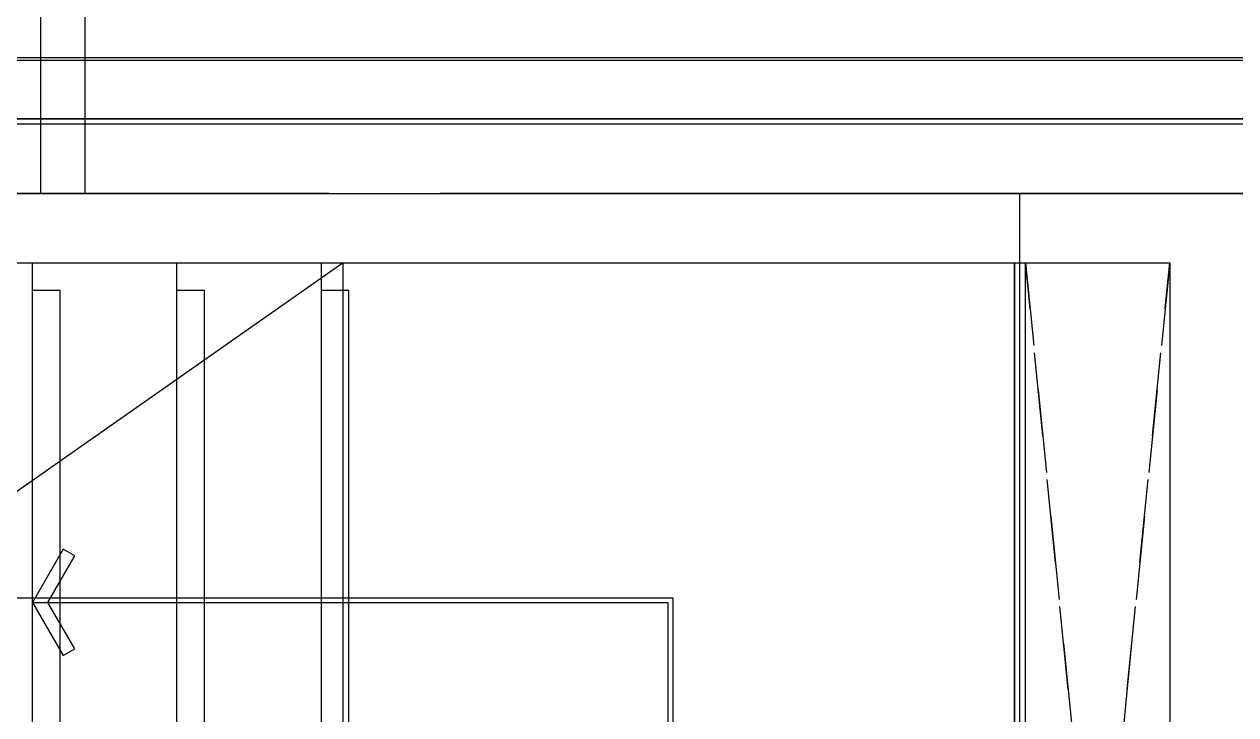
# Model space of a CAD drawing. Header units: millimetres. Extents: x 6886222 to 6919728, y 230959 to 276095.
# Drawn here: x 6909678 to 6911862, y 255044 to 256290 of the extents above; entities that cross this region are included whole.
import ezdxf
from ezdxf.xclip import XClip

# ---------------------------------------------------------------- set-up
doc = ezdxf.new("R2010")
doc.units = ezdxf.units.MM
doc.header["$LTSCALE"] = 100
doc.header["$XCLIPFRAME"] = 2
for name, pattern in [('C-301-C-TF_84C+74D+74C$0$CEN', [62, 60, -1, 0, -1]), ('C-301-C-TF_84C+74D+74C$0$HID', [2.3, 1.5, -0.8]), ('C-301-C-TF_84C+74D+74C$0$HID_1', [2.3, 1.5, -0.8]), ('U-74C-EX$0$CEN', [62, 60, -1, 0, -1])]:
    doc.linetypes.add(name, pattern=pattern)
doc.layers.get('Defpoints').update_dxf_attribs({"color": 149})
for name, color, linetype in [('BP', 7, 'Continuous'), ('C-301-C-TF_84C+74D+74C$0$CEN', 1, 'C-301-C-TF_84C+74D+74C$0$CEN'), ('C-301-C-TF_84C+74D+74C$0$COL', 2, 'Continuous'), ('C-301-C-TF_84C+74D+74C$0$ETC', 6, 'Continuous'), ('C-301-C-TF_84C+74D+74C$0$OPEN', 1, 'C-301-C-TF_84C+74D+74C$0$HID'), ('C-301-C-TF_84C+74D+74C$0$S-구조선', 4, 'Continuous'), ('C-301-C-TF_84C+74D+74C$0$STAIR', 4, 'Continuous'), ('C-301-C-TF_84C+74D+74C$0$SYM', 7, 'Continuous'), ('U-74C-EX$0$CEN', 1, 'U-74C-EX$0$CEN'), ('U-74C-EX$0$CON', 2, 'Continuous'), ('U-74C-EX$0$INSUL_line', 8, 'Continuous'), ('U-74C-EX$0$S-ELE', 4, 'Continuous'), ('U-74C-EX$0$WAL', 3, 'Continuous')]:
    doc.layers.add(name, color=color, linetype=linetype)
doc.layers.add('CUT-LINE', color=105, linetype='Continuous', plot=False)
doc.layers.add('U-74C-EX$0$MC', color=152, linetype='Continuous', plot=False)

# ---------------------------------------------------------------- blocks, each defined once
blk = doc.blocks.new('U-74C-EX$0$S-CEN')
at = {"layer": 'U-74C-EX$0$S-ELE', "color": 8, "linetype": 'U-74C-EX$0$CEN'}
for p, q in [((-135, 7180), (-135, -500)), ((0, 7180), (0, -500)), ((-335, 6220), (2015, 6220))]:
    blk.add_line(p, q, dxfattribs=at)
blk = doc.blocks.new('U-74C-EX', base_point=(50, 0))
at = {"layer": 'U-74C-EX$0$CEN'}
for p, q in [((-85, -7480), (-85, 200)), ((50, -7480), (50, 200)), ((-285, -760), (2065, -760))]:
    blk.add_line(p, q, dxfattribs=at)
at = {"layer": 'U-74C-EX$0$CON'}
blk.add_line((40, -6730), (40, -55), dxfattribs=at)
at = {"layer": 'U-74C-EX$0$INSUL_line'}
for p, q in [((50, -6720), (50, -65)), ((155, -6630), (155, -170))]:
    blk.add_line(p, q, dxfattribs=at)
at = {"layer": 'U-74C-EX$0$MC'}
blk.add_line((-285, -840), (2065, -840), dxfattribs=at)
at = {"layer": 'U-74C-EX$0$WAL'}
blk.add_line((160, -3165), (160, -715), dxfattribs=at)
at = {"layer": 'U-74C-EX$0$S-ELE'}
blk.add_blockref('U-74C-EX$0$S-CEN', (50, -6980), dxfattribs=at)
blk = doc.blocks.new('C-301-C-TF_84C+74D+74C$0$STAIR-1-TF')
at = {"layer": 'C-301-C-TF_84C+74D+74C$0$STAIR'}
for p, q in [((-3070, -2600), (-3070, -1375)), ((-2810, -1375), (-2810, -2600)), ((-2550, -1375), (-2550, -2600))]:
    blk.add_line(p, q, dxfattribs=at)
at = {"layer": 'C-301-C-TF_84C+74D+74C$0$STAIR', "color": 8}
for points in [[(-3070, -1425), (-3120, -1425), (-3120, -2550), (-3070, -2550)], [(-2810, -1425), (-2860, -1425), (-2860, -2550), (-2810, -2550)], [(-2550, -1425), (-2600, -1425), (-2600, -2550), (-2550, -2550)]]:
    blk.add_lwpolyline(points, dxfattribs=at)
at = {"layer": 'C-301-C-TF_84C+74D+74C$0$SYM', "linetype": 'Continuous'}
for p, q in [((-3695, -1987.5), (-3695, -612.5)), ((-2550, -1987.5), (-3695, -1987.5))]:
    blk.add_line(p, q, dxfattribs=at)
blk.add_lwpolyline([(-2605.4, -1891.5), (-2626.2, -1903.5), (-2577.3, -1987.5), (-2626.2, -2071.5), (-2605.4, -2083.5), (-2550, -1987.5)], close=True, dxfattribs=at)
at = {"layer": 'Defpoints'}
blk.add_lwpolyline([(-4320, -2600), (-4320, 0), (0, 0), (0, -2600)], close=True, dxfattribs=at)
blk = doc.blocks.new('C-301-C-TF_84C+74D+74C$0$S-구조선')
at = {"layer": 'C-301-C-TF_84C+74D+74C$0$S-구조선', "linetype": 'C-301-C-TF_84C+74D+74C$0$HID_1'}
for p, q in [((-9450, 4480), (-9190, 1880)), ((-9450, 1880), (-9190, 4480))]:
    blk.add_line(p, q, dxfattribs=at)
at = {"layer": 'C-301-C-TF_84C+74D+74C$0$S-구조선'}
for p, q in [((-7960, 3205), (-7960, 4480)), ((-8555, 2485), (-8555, 3875)), ((-8555, 3875), (-7140, 3875))]:
    blk.add_line(p, q, dxfattribs=at)
at = {"layer": 'C-301-C-TF_84C+74D+74C$0$S-구조선', "color": 5}
blk.add_line((-7960, 4480), (-6140, 3205), dxfattribs=at)
at = {"layer": 'C-301-C-TF_84C+74D+74C$0$S-구조선', "linetype": 'C-301-C-TF_84C+74D+74C$0$HID_1'}
blk.add_lwpolyline([(-9190, 4480), (-9450, 4480), (-9450, 1880), (-9190, 1880)], close=True, dxfattribs=at)
blk = doc.blocks.new('C-301-C-TF_84C+74D+74C', base_point=(0, 0))
at = {"layer": 'C-301-C-TF_84C+74D+74C$0$CEN'}
for p, q in [((4490, 1300), (-5035, 1300)), ((-465, -1620), (-465, 1300))]:
    blk.add_line(p, q, dxfattribs=at)
at = {"layer": 'C-301-C-TF_84C+74D+74C$0$COL'}
blk.add_lwpolyline([(-4795, 1175), (-195, 1175), (-195, -1425)], dxfattribs=at)
at = {"layer": 'C-301-C-TF_84C+74D+74C$0$ETC'}
for p, q in [((-475, -1425), (-475, 1175)), ((-455, -1425), (-455, 1175))]:
    blk.add_line(p, q, dxfattribs=at)
at = {"layer": 'C-301-C-TF_84C+74D+74C$0$OPEN'}
for p, q in [((-455, 1175), (-195, -1425)), ((-455, -1425), (-195, 1175))]:
    blk.add_line(p, q, dxfattribs=at)
at = {"layer": 'C-301-C-TF_84C+74D+74C$0$S-구조선', "xscale": -1}
blk.add_blockref('C-301-C-TF_84C+74D+74C$0$S-구조선', (-9645, -3305), dxfattribs=at)
at = {"layer": 'C-301-C-TF_84C+74D+74C$0$STAIR', "rotation": 180}
blk.add_blockref('C-301-C-TF_84C+74D+74C$0$STAIR-1-TF', (-4795, -1425), dxfattribs=at)

msp = doc.modelspace()

# ---------------------------------------------------------------- block references
at = {"layer": 'BP'}
ref = msp.add_blockref('U-74C-EX', (6908948.1, 256119.4), dxfattribs=dict(at, rotation=90))
XClip(ref).set_block_clipping_path([(-85.000000015, 299.9999999944), (-85.0000000013, -7479.9999999991), (15775.0000000003, -7479.9999999991), (15775.0000000003, 2920.0000000009), (3995.0000000002, 2920), (3995.0000000002, 300.0000000019)])

# ---------------------------------------------------------------- next in the draw order: linework, layer by layer
at = {"layer": 'CUT-LINE'}
msp.add_lwpolyline([(6908648.1, 255984.4), (6916428.1, 255984.4), (6916428.1, 271844.4), (6906028.1, 271844.4), (6906028.1, 260064.4), (6908648.1, 260064.4)], close=True, dxfattribs=at)

# ---------------------------------------------------------------- next in the draw order: block references
at = {"layer": 'BP'}
msp.add_blockref('C-301-C-TF_84C+74D+74C', (6911938.1, 254684.4), dxfattribs=at)

doc.saveas('drawing.dxf')
